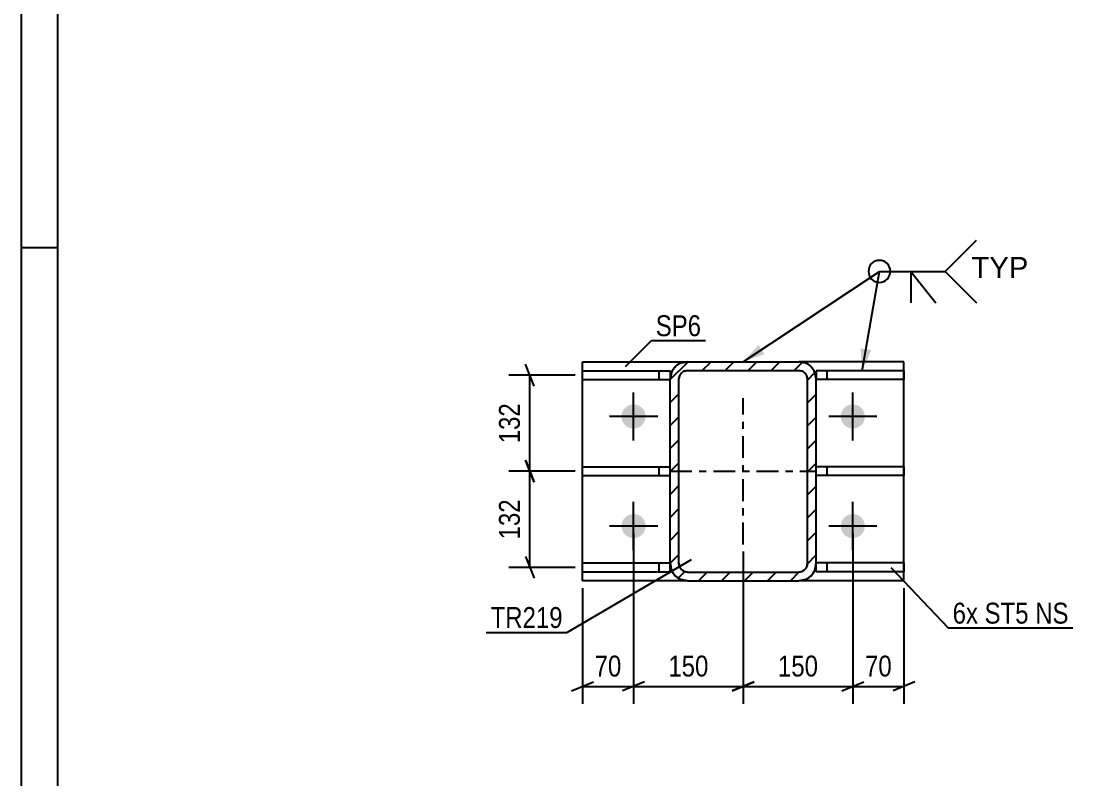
# Model space of a CAD drawing. Header units: millimetres. Extents: x 0 to 1189, y 0 to 841.
# Drawn here: x 0 to 143.9, y 225.3 to 329.1 of the extents above; entities that cross this region are included whole.
import ezdxf

# ---------------------------------------------------------------- set-up
doc = ezdxf.new("R2010")
doc.units = ezdxf.units.MM
doc.linetypes.add('DXK_LINE_DOT2', pattern=[3.9198, 1.9599, -1.9599])
doc.linetypes.add('DXK_LINE_DOT3', pattern=[5.9187, 2.979, -0.9799, 0.9799, -0.9799])
doc.styles.add('Arial', font='ARIAL.TTF', dxfattribs={"height": 0.2})
doc.styles.add('Arial Narrow', font='ARIALN.TTF', dxfattribs={"height": 0.2})

# ---------------------------------------------------------------- blocks, each defined once
blk = doc.blocks.new('Unknown-814407264-1135')
at = {"color": 5, "linetype": 'Continuous'}
for p, q in [((0, 841), (0, 0)), ((5, 836), (5, 5)), ((5, 298), (0, 298))]:
    blk.add_line(p, q, dxfattribs=at)
blk = doc.blocks.new('Part-814407264-3401 - 3339')
at = {"color": 2, "linetype": 'Continuous'}
for p, q in [((76.82, 253.69), (76.82, 254.89)), ((76.82, 254.89), (88.82, 254.89)), ((88.82, 253.69), (88.82, 254.84)), ((76.82, 253.69), (88.82, 253.69))]:
    blk.add_line(p, q, dxfattribs=at)
at = {"color": 7, "linetype": 'DXK_LINE_DOT2'}
for p, q in [((87.32, 253.69), (87.32, 254.89)), ((88.82, 254.84), (88.82, 254.89)), ((88.82, 254.89), (88.82, 254.84))]:
    blk.add_line(p, q, dxfattribs=at)
blk = doc.blocks.new('Part-814407264-3416 - 3339')
at = {"color": 2, "linetype": 'Continuous'}
for p, q in [((120.82, 254.89), (108.82, 254.89)), ((108.82, 253.69), (108.82, 254.84)), ((120.82, 254.89), (120.82, 253.69)), ((120.82, 253.69), (108.82, 253.69))]:
    blk.add_line(p, q, dxfattribs=at)
at = {"color": 7, "linetype": 'DXK_LINE_DOT2'}
for p, q in [((108.82, 254.84), (108.82, 254.89)), ((108.82, 254.89), (108.82, 254.84)), ((110.32, 253.69), (110.32, 254.89))]:
    blk.add_line(p, q, dxfattribs=at)
blk = doc.blocks.new('Part-814407264-3396 - 3339')
at = {"color": 2, "linetype": 'Continuous'}
for p, q in [((76.82, 279.99), (76.82, 281.19)), ((76.82, 281.19), (88.82, 281.19)), ((88.82, 281.19), (88.82, 280.04)), ((76.82, 279.99), (88.82, 279.99))]:
    blk.add_line(p, q, dxfattribs=at)
at = {"color": 7, "linetype": 'DXK_LINE_DOT2'}
for p, q in [((87.32, 279.99), (87.32, 281.19)), ((88.82, 280.04), (88.82, 279.99))]:
    blk.add_line(p, q, dxfattribs=at)
blk = doc.blocks.new('Bolt-814407264-3364 - 3339')
at = {"linetype": 'Continuous'}
for points in [[(82.17, 274.94, -1), (85.47, 274.94, -1)], [(112.17, 274.94, -1), (115.47, 274.94, -1)], [(82.17, 259.94, -1), (85.47, 259.94, -1)], [(112.17, 259.94, -1), (115.47, 259.94, -1)]]:
    blk.add_hatch(color=1, dxfattribs=at).paths.add_polyline_path(points)
at = {"color": 1, "linetype": 'Continuous'}
for p, q in [((83.82, 271.64), (83.82, 278.24)), ((113.82, 271.64), (113.82, 278.24)), ((87.12, 274.94), (80.52, 274.94)), ((117.12, 274.94), (110.52, 274.94)), ((83.82, 256.64), (83.82, 263.24)), ((113.82, 256.64), (113.82, 263.24)), ((87.12, 259.94), (80.52, 259.94)), ((117.12, 259.94), (110.52, 259.94))]:
    blk.add_line(p, q, dxfattribs=at)
blk = doc.blocks.new('Part-814407264-3391 - 3339')
at = {"color": 2, "linetype": 'Continuous'}
for p, q in [((76.82, 266.84), (76.82, 268.04)), ((76.82, 268.04), (88.82, 268.04)), ((76.82, 266.84), (88.82, 266.84))]:
    blk.add_line(p, q, dxfattribs=at)
at = {"color": 7, "linetype": 'DXK_LINE_DOT2'}
for p, q in [((87.32, 266.84), (87.32, 268.04)), ((88.82, 266.84), (88.82, 268.04))]:
    blk.add_line(p, q, dxfattribs=at)
blk = doc.blocks.new('Part-814407264-3406 - 3339')
at = {"color": 2, "linetype": 'Continuous'}
for p, q in [((120.82, 268.04), (108.82, 268.04)), ((120.82, 268.04), (120.82, 266.84)), ((120.82, 266.84), (108.82, 266.84))]:
    blk.add_line(p, q, dxfattribs=at)
at = {"color": 7, "linetype": 'DXK_LINE_DOT2'}
for p, q in [((108.82, 266.84), (108.82, 268.04)), ((110.32, 266.84), (110.32, 268.04))]:
    blk.add_line(p, q, dxfattribs=at)
blk = doc.blocks.new('Part-814407264-3411 - 3339')
at = {"color": 2, "linetype": 'Continuous'}
for p, q in [((120.82, 281.19), (108.82, 281.19)), ((108.82, 281.19), (108.82, 280.04)), ((120.82, 281.19), (120.82, 279.99)), ((120.82, 279.99), (108.82, 279.99))]:
    blk.add_line(p, q, dxfattribs=at)
at = {"color": 7, "linetype": 'DXK_LINE_DOT2'}
for p, q in [((110.32, 279.99), (110.32, 281.19)), ((108.82, 280.04), (108.82, 279.99))]:
    blk.add_line(p, q, dxfattribs=at)
blk = doc.blocks.new('Part-814407264-3482 - 3339')
at = {"linetype": 'Continuous'}
h = blk.add_hatch(dxfattribs=at)
h.set_pattern_fill('', scale=0.7, style=0, pattern_type=0)
h.set_pattern_definition([(45, (88.8188, 254.8414), (-1.57154, 1.57154), [])])
h.paths.add_polyline_path([(88.82, 280.04), (88.82, 254.84), (89, 253.92), (89.52, 253.14), (90.3, 252.62), (91.22, 252.44), (106.42, 252.44), (107.34, 252.62), (108.12, 253.14), (108.64, 253.92), (108.82, 254.84), (108.82, 280.04), (108.64, 280.96), (108.12, 281.74), (107.34, 282.26), (106.42, 282.44), (91.22, 282.44), (90.3, 282.26), (89.52, 281.74), (89, 280.96)])
h.paths.add_polyline_path([(90.37, 280.89), (90.76, 281.15), (91.22, 281.24), (106.42, 281.24), (106.88, 281.15), (107.27, 280.89), (107.53, 280.5), (107.62, 280.04), (107.62, 254.84), (107.53, 254.38), (107.27, 253.99), (106.88, 253.73), (106.42, 253.64), (91.22, 253.64), (90.76, 253.73), (90.37, 253.99), (90.11, 254.38), (90.02, 254.84), (90.02, 280.04), (90.11, 280.5)])
at = {"color": 7, "linetype": 'DXK_LINE_DOT2'}
for p, q in [((90.3, 282.26), (91.22, 282.44)), ((91.22, 282.44), (106.42, 282.44)), ((106.42, 282.44), (107.34, 282.26)), ((88.82, 280.04), (89, 280.96)), ((91.22, 281.24), (90.76, 281.15)), ((91.22, 281.24), (106.42, 281.24)), ((106.88, 281.15), (106.42, 281.24)), ((108.64, 280.96), (108.82, 280.04)), ((88.82, 254.84), (88.82, 280.04)), ((90.11, 280.5), (90.02, 280.04)), ((90.02, 254.84), (90.02, 280.04)), ((107.62, 280.04), (107.53, 280.5)), ((107.62, 254.84), (107.62, 280.04)), ((108.82, 254.84), (108.82, 280.04)), ((89, 253.92), (88.82, 254.84)), ((90.02, 254.84), (90.11, 254.38)), ((107.53, 254.38), (107.62, 254.84)), ((108.82, 254.84), (108.64, 253.92)), ((90.76, 253.73), (91.22, 253.64)), ((91.22, 253.64), (106.42, 253.64)), ((106.42, 253.64), (106.88, 253.73)), ((91.22, 252.44), (90.3, 252.62)), ((91.22, 252.44), (106.42, 252.44)), ((107.34, 252.62), (106.42, 252.44))]:
    blk.add_line(p, q, dxfattribs=at)
at = {"color": 2, "linetype": 'Continuous'}
for p, q in [((91.22, 282.44), (90.3, 282.26)), ((91.22, 282.44), (106.42, 282.44)), ((107.34, 282.26), (106.42, 282.44)), ((89, 280.96), (88.82, 280.04)), ((90.76, 281.15), (91.22, 281.24)), ((91.22, 281.24), (106.42, 281.24)), ((106.42, 281.24), (106.88, 281.15)), ((108.82, 280.04), (108.64, 280.96)), ((88.82, 254.84), (88.82, 280.04)), ((90.02, 280.04), (90.11, 280.5)), ((90.02, 254.84), (90.02, 280.04)), ((107.53, 280.5), (107.62, 280.04)), ((107.62, 254.84), (107.62, 280.04)), ((108.82, 254.84), (108.82, 280.04)), ((88.82, 254.84), (89, 253.92)), ((90.11, 254.38), (90.02, 254.84)), ((107.62, 254.84), (107.53, 254.38)), ((108.64, 253.92), (108.82, 254.84)), ((91.22, 253.64), (90.76, 253.73)), ((91.22, 253.64), (106.42, 253.64)), ((106.88, 253.73), (106.42, 253.64)), ((90.3, 252.62), (91.22, 252.44)), ((91.22, 252.44), (106.42, 252.44)), ((106.42, 252.44), (107.34, 252.62))]:
    blk.add_line(p, q, dxfattribs=at)
at = {"color": 7, "linetype": 'DXK_LINE_DOT3'}
for p, q in [((98.82, 257.44), (98.82, 277.44)), ((88.82, 267.44), (108.82, 267.44))]:
    blk.add_line(p, q, dxfattribs=at)
at = {"color": 7, "linetype": 'DXK_LINE_DOT2'}
for centre, radius, start, end in [((91.22, 280.04), 2.4, 112.5, 157.5), ((106.42, 280.04), 2.4, 22.5, 67.5), ((91.22, 280.04), 1.2, 112.5, 157.5), ((106.42, 280.04), 1.2, 22.5, 67.5), ((91.22, 254.84), 2.4, 202.5, 247.5), ((91.22, 254.84), 1.2, 202.5, 247.5), ((106.42, 254.84), 1.2, 292.5, 337.5), ((106.42, 254.84), 2.4, 292.5, 337.5)]:
    blk.add_arc(centre, radius, start, end, dxfattribs=at)
at = {"color": 2, "linetype": 'Continuous'}
for centre, radius, start, end in [((91.22, 280.04), 2.4, 112.5, 157.5), ((106.42, 280.04), 2.4, 22.5, 67.5), ((91.22, 280.04), 1.2, 112.5, 157.5), ((106.42, 280.04), 1.2, 22.5, 67.5), ((91.22, 254.84), 2.4, 202.5, 247.5), ((91.22, 254.84), 1.2, 202.5, 247.5), ((106.42, 254.84), 1.2, 292.5, 337.5), ((106.42, 254.84), 2.4, 292.5, 337.5)]:
    blk.add_arc(centre, radius, start, end, dxfattribs=at)
blk = doc.blocks.new('Part-814407264-3508 - 3339')
at = {"color": 2, "linetype": 'Continuous'}
for p, q in [((76.82, 252.44), (76.82, 282.44)), ((76.82, 282.44), (91.22, 282.44)), ((120.82, 282.44), (106.42, 282.44)), ((120.82, 252.44), (120.82, 282.44)), ((91.22, 252.44), (76.82, 252.44)), ((120.82, 252.44), (106.42, 252.44))]:
    blk.add_line(p, q, dxfattribs=at)
at = {"color": 7, "linetype": 'DXK_LINE_DOT2'}
for p, q in [((91.22, 282.44), (106.42, 282.44)), ((91.22, 252.44), (106.42, 252.44))]:
    blk.add_line(p, q, dxfattribs=at)
blk = doc.blocks.new('StraightDimension-814407264-3648 - 3339')
at = {"color": 7, "linetype": 'Continuous'}
for p, q in [((70.21, 279.09), (69.01, 282.09)), ((75.82, 280.59), (66.76, 280.59)), ((69.61, 267.44), (69.61, 280.59)), ((69.01, 268.94), (70.21, 265.94)), ((75.82, 267.44), (66.76, 267.44))]:
    blk.add_line(p, q, dxfattribs=at)
at = {"color": 0}
blk.add_wipeout([(68.86, 277.36), (64.66, 277.36), (64.66, 270.67), (68.86, 270.67)], dxfattribs=at)
at = {"color": 3, "style": 'Arial Narrow'}
blk.add_text('132', height=2.863, rotation=90.0002, dxfattribs=at).set_placement((68.26, 271.27))
blk = doc.blocks.new('StraightDimension-814407264-12596 - 3339')
at = {"color": 7, "linetype": 'Continuous'}
for p, q in [((113.82, 258.94), (113.82, 235.6)), ((120.82, 251.44), (120.82, 235.6)), ((112.32, 237.4), (115.32, 238.6)), ((113.82, 238), (120.82, 238)), ((122.32, 238.6), (119.32, 237.4))]:
    blk.add_line(p, q, dxfattribs=at)
at = {"color": 0}
blk.add_wipeout([(119.75, 238.75), (119.75, 242.95), (114.89, 242.95), (114.89, 238.75)], dxfattribs=at)
at = {"color": 3, "style": 'Arial Narrow'}
blk.add_text('70', height=2.863, dxfattribs=at).set_placement((115.49, 239.35))
blk = doc.blocks.new('StraightDimension-814407264-3641 - 3339')
at = {"color": 7, "linetype": 'Continuous'}
for p, q in [((70.21, 265.94), (69.01, 268.94)), ((75.82, 267.44), (66.76, 267.44)), ((69.61, 254.29), (69.61, 267.44)), ((69.01, 255.79), (70.21, 252.79)), ((75.82, 254.29), (66.76, 254.29))]:
    blk.add_line(p, q, dxfattribs=at)
at = {"color": 0}
blk.add_wipeout([(68.86, 264.21), (64.66, 264.21), (64.66, 257.52), (68.86, 257.52)], dxfattribs=at)
at = {"color": 3, "style": 'Arial Narrow'}
blk.add_text('132', height=2.863, rotation=90.0002, dxfattribs=at).set_placement((68.26, 258.12))
blk = doc.blocks.new('StraightDimension-814407264-12599 - 3339')
at = {"color": 7, "linetype": 'Continuous'}
for p, q in [((83.82, 258.94), (83.82, 235.6)), ((76.82, 251.44), (76.82, 235.6)), ((75.32, 237.4), (78.32, 238.6)), ((76.82, 238), (83.82, 238)), ((85.32, 238.6), (82.32, 237.4))]:
    blk.add_line(p, q, dxfattribs=at)
at = {"color": 0}
blk.add_wipeout([(82.75, 238.75), (82.75, 242.95), (77.89, 242.95), (77.89, 238.75)], dxfattribs=at)
at = {"color": 3, "style": 'Arial Narrow'}
blk.add_text('70', height=2.863, dxfattribs=at).set_placement((78.49, 239.35))
blk = doc.blocks.new('StraightDimension-814407264-12597 - 3339')
at = {"color": 7, "linetype": 'Continuous'}
for p, q in [((113.82, 258.94), (113.82, 235.6)), ((98.82, 256.44), (98.82, 235.6)), ((100.32, 238.6), (97.32, 237.4)), ((98.82, 238), (113.82, 238)), ((112.32, 237.4), (115.32, 238.6))]:
    blk.add_line(p, q, dxfattribs=at)
at = {"color": 0}
blk.add_wipeout([(109.66, 238.75), (109.66, 242.95), (102.98, 242.95), (102.98, 238.75)], dxfattribs=at)
at = {"color": 3, "style": 'Arial Narrow'}
blk.add_text('150', height=2.863, dxfattribs=at).set_placement((103.58, 239.35))
blk = doc.blocks.new('StraightDimension-814407264-12598 - 3339')
at = {"color": 7, "linetype": 'Continuous'}
for p, q in [((83.82, 258.94), (83.82, 235.6)), ((98.82, 256.44), (98.82, 235.6)), ((85.32, 238.6), (82.32, 237.4)), ((83.82, 238), (98.82, 238)), ((97.32, 237.4), (100.32, 238.6))]:
    blk.add_line(p, q, dxfattribs=at)
at = {"color": 0}
blk.add_wipeout([(94.66, 238.75), (94.66, 242.95), (87.98, 242.95), (87.98, 238.75)], dxfattribs=at)
at = {"color": 3, "style": 'Arial Narrow'}
blk.add_text('150', height=2.863, dxfattribs=at).set_placement((88.58, 239.35))
blk = doc.blocks.new('Mark-814407264-3478 - 3339')
at = {"color": 0}
blk.add_wipeout([(74.12, 245.99), (74.12, 248.99), (64.26, 248.99), (64.26, 245.99)], dxfattribs=at)
blk.add_wipeout([(74.12, 245.99), (74.12, 248.99), (64.26, 248.99), (64.26, 245.99)], dxfattribs=at)
at = {"color": 30, "linetype": 'Continuous'}
for p in [(91.71, 255.31), (63.66, 245.39)]:
    blk.add_line(p, (74.72, 245.39), dxfattribs=at)
at = {"color": 3, "style": 'Arial Narrow'}
blk.add_text('TR219', height=2.863, dxfattribs=at).set_placement((64.26, 245.99))
blk = doc.blocks.new('Mark-814407264-3504 - 3339')
at = {"color": 0}
blk.add_wipeout([(93.06, 285.93), (93.06, 288.93), (86.85, 288.93), (86.85, 285.93)], dxfattribs=at)
blk.add_wipeout([(93.06, 285.93), (93.06, 288.93), (86.85, 288.93), (86.85, 285.93)], dxfattribs=at)
at = {"color": 30, "linetype": 'Continuous'}
for p, q in [((82.71, 281.79), (86.25, 285.33)), ((86.25, 285.33), (93.66, 285.33))]:
    blk.add_line(p, q, dxfattribs=at)
at = {"color": 3, "style": 'Arial Narrow'}
blk.add_text('SP6', height=2.863, dxfattribs=at).set_placement((86.85, 285.93))
blk = doc.blocks.new('WeldMark-814407264-3755 - 3339')
at = {"linetype": 'Continuous'}
for points in [[(101.73, 283.47), (98.82, 282.44), (100.91, 284.72)], [(116.35, 284.02), (115.1, 281.19), (114.87, 284.28)]]:
    blk.add_hatch(color=30, dxfattribs=at).paths.add_polyline_path(points)
at = {"color": 30, "linetype": 'Continuous'}
for p, q in [((98.82, 282.44), (117.46, 294.8)), ((115.1, 281.19), (117.46, 294.8)), ((117.46, 294.8), (126.46, 294.8))]:
    blk.add_line(p, q, dxfattribs=at)
at = {"color": 3, "linetype": 'Continuous'}
for q in [(125.18, 290.51), (121.75, 290.51)]:
    blk.add_line((121.75, 294.8), q, dxfattribs=at)
for start, end in [(90, 270), (270, 90)]:
    blk.add_arc((117.46, 294.8), 1.5, start, end, dxfattribs=at)
at = {"color": 0, "linetype": 'Continuous'}
blk.add_wipeout([(137.84, 293.9), (137.84, 296.9), (130.06, 296.9), (130.06, 293.9)], dxfattribs=at)
blk.add_wipeout([(137.84, 293.9), (137.84, 296.9), (130.06, 296.9), (130.06, 293.9)], dxfattribs=at)
at = {"color": 3, "linetype": 'Continuous'}
for q in [(130.75, 299.09), (130.75, 290.51)]:
    blk.add_line((126.46, 294.8), q, dxfattribs=at)
at = {"color": 3, "linetype": 'Continuous', "style": 'Arial'}
blk.add_text('TYP', height=2.865, dxfattribs=at).set_placement((130.06, 293.9))
blk = doc.blocks.new('MarkSet-814407264-3818 - 3339')
at = {"color": 0}
for points in [[(130.95, 246.59), (130.95, 249.59), (127.48, 249.59), (127.48, 246.59)], [(137.88, 246.59), (137.88, 249.59), (131.85, 249.59), (131.85, 246.59)], [(143.34, 246.59), (143.34, 249.59), (138.78, 249.59), (138.78, 246.59)]]:
    blk.add_wipeout(points, dxfattribs=at)
for points in [[(130.95, 246.59), (130.95, 249.59), (127.48, 249.59), (127.48, 246.59)], [(137.88, 246.59), (137.88, 249.59), (131.85, 249.59), (131.85, 246.59)], [(143.34, 246.59), (143.34, 249.59), (138.78, 249.59), (138.78, 246.59)]]:
    blk.add_wipeout(points, dxfattribs=at)
at = {"color": 30, "linetype": 'Continuous'}
for p, q in [((119.02, 254.26), (126.88, 245.99)), ((126.88, 245.99), (143.94, 245.99))]:
    blk.add_line(p, q, dxfattribs=at)
at = {"color": 3, "style": 'Arial Narrow'}
for s, p in [('6x', (127.48, 246.59)), ('ST5', (131.85, 246.59)), ('NS', (138.78, 246.59))]:
    blk.add_text(s, height=2.863, dxfattribs=at).set_placement(p)

msp = doc.modelspace()

# ---------------------------------------------------------------- block references
for name in ['Unknown-814407264-1135', 'Part-814407264-3508 - 3339', 'Part-814407264-3482 - 3339', 'Part-814407264-3396 - 3339', 'Part-814407264-3411 - 3339', 'Bolt-814407264-3364 - 3339', 'Part-814407264-3391 - 3339', 'Part-814407264-3406 - 3339', 'Part-814407264-3401 - 3339', 'Part-814407264-3416 - 3339']:
    msp.add_blockref(name, (0, 0))

# ---------------------------------------------------------------- next in the draw order: block references
for name in ['WeldMark-814407264-3755 - 3339', 'Mark-814407264-3504 - 3339', 'StraightDimension-814407264-3648 - 3339', 'StraightDimension-814407264-12596 - 3339']:
    msp.add_blockref(name, (0, 0))

# ---------------------------------------------------------------- next in the draw order: block references
for name in ['StraightDimension-814407264-3641 - 3339', 'StraightDimension-814407264-12597 - 3339', 'MarkSet-814407264-3818 - 3339']:
    msp.add_blockref(name, (0, 0))

# ---------------------------------------------------------------- next in the draw order: block references
msp.add_blockref('StraightDimension-814407264-12599 - 3339', (0, 0))

# ---------------------------------------------------------------- next in the draw order: block references
msp.add_blockref('StraightDimension-814407264-12598 - 3339', (0, 0))

# ---------------------------------------------------------------- next in the draw order: block references
msp.add_blockref('Mark-814407264-3478 - 3339', (0, 0))

doc.saveas('drawing.dxf')
